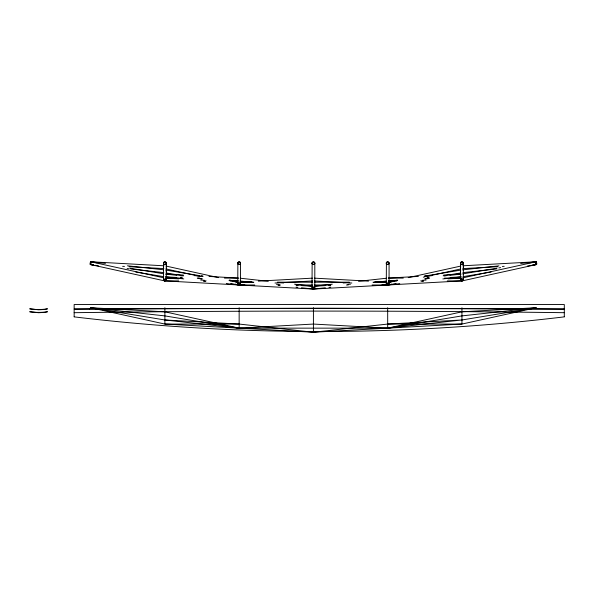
<?xml version="1.0" encoding="UTF-8"?>
<svg xmlns="http://www.w3.org/2000/svg" width="594" height="594" viewBox="0 0 594 594"><rect width="100%" height="100%" fill="white"/><g stroke="black" fill="none" stroke-linecap="round" stroke-linejoin="round"><path stroke-width="0.89" d="M163.484 263.164L163.484 279.507A1.403 1.225 0 0 1 163.966 278.579M166.283 271.339L166.283 263.164A1.403 1.403 0 0 0 164.189 261.954A1.403 1.403 0 0 0 164.189 264.382A1.403 1.403 0 0 0 166.283 263.164A1.403 1.225 0 0 0 164.189 262.11A1.403 1.225 0 0 0 164.189 264.226A1.403 1.225 0 0 0 166.283 263.164M460.543 271.339L460.632 263.164M463.001 278.705A1.403 1.225 0 0 1 463.342 279.507L463.342 263.164A1.403 1.403 0 0 0 461.241 261.954A1.403 1.403 0 0 0 461.241 264.382A1.403 1.403 0 0 0 463.342 263.164A1.403 1.225 0 0 0 461.241 262.11A1.403 1.225 0 0 0 461.241 264.226A1.403 1.225 0 0 0 463.342 263.164L463.001 263.164M90.548 264.553L90.585 263.84M90.696 261.783L90.674 262.251L90.771 261.791M164.813 280.888L164.894 279.306L164.59 280.858M239.078 284.972L239.167 283.293L238.855 284.942L230.769 283.628M313.342 289.055L313.365 287.192M387.6 284.972L387.696 283.293L387.83 284.964L396.057 283.628M90.592 263.461L90.474 264.545L93.221 264.865M238.996 284.964L239.182 283.293L239.226 284.972M313.261 289.048L313.469 287.192M90.771 262.266L90.845 261.798L97.193 262.83M238.922 284.957L239.196 283.293L239.152 284.979M90.823 262.273L90.919 261.813A1.403 0.505 -77.6 0 0 90.043 263.677A1.403 0.505 -77.6 0 0 90.867 264.018A1.403 0.505 -77.6 0 0 90.956 261.813M44.55 309.474L47.52 308.821C41.573 309.756 35.647 309.756 29.7 308.821L38.61 309.801L44.55 309.474L32.67 309.474M44.55 312.399L47.52 311.746C41.573 312.689 35.647 312.689 29.7 311.746L38.61 312.726L44.55 312.399L32.67 312.399M389.189 281.823L397.341 280.034M408.212 277.643L460.736 266.082M391.602 284.162L387.979 284.957L387.615 283.301L387.904 284.957M423.299 277.183L425.111 276.789M426.017 276.589L460.432 269.015M462.592 277.933L535.944 261.798L536.055 262.266M388.357 282.061L397.416 280.561M424.584 276.084L460.81 270.107M425.037 278.846L429.566 278.096M443.154 275.854L460.357 273.017M462.622 273.893L497.037 268.213M498.849 267.916L500.66 267.612M529.64 262.83L535.981 261.783M463.075 276.656L491.156 272.022M527.383 266.045L536.434 264.545L536.345 263.996M461.946 319.98L536.211 307.729L461.946 311.813L387.682 328.148L239.152 328.148L164.887 319.98L90.622 307.729L164.887 311.813L239.152 328.148L313.417 324.064L387.682 328.148L461.946 319.98L387.682 324.064L313.417 332.232L164.887 324.064L90.622 307.729L164.887 315.897L239.152 328.148L239.152 307.729M314.167 286.182L332.284 284.192M343.146 282.996L349.487 282.298M358.546 281.304L386.62 278.215M462.696 269.847L498.923 265.86M520.656 263.469L536.055 261.776L462.785 265.8M313.565 289.063L325.341 287.771M328.965 287.37L330.776 287.169M373.344 282.492L386.018 281.096M463.001 272.631L496.51 268.941M532.736 264.954L536.36 264.56L536.3 264.003L536.285 264.553M388.446 282.098L393.941 281.489M426.952 277.858L428.786 277.658M444.371 275.943L446.205 275.742M449.873 275.341L460.877 274.131M387.83 284.979L399.755 283.672M421.755 281.252L423.589 281.051M442.842 278.928L461.182 276.915M462.934 268.599L497.779 266.684M502.361 266.431L504.195 266.327M533.531 264.716L536.285 264.568M239.991 282.143L251.908 281.489M258.331 281.133L312.422 278.155M239.226 284.986L244.728 284.682M274.985 283.019L312.578 280.955M388.506 278.059L418.399 276.41M424.732 276.062L431.979 275.668M443.755 275.022L460.959 274.072M388.662 280.851L397.72 280.353M424.888 278.861L427.606 278.712M450.245 277.465L461.115 276.871M314.241 286.226L325.111 285.632M328.734 285.432L330.546 285.328M347.75 284.385L350.467 284.236M382.172 282.492L386.694 282.239M388.521 282.143L391.268 281.987M422.445 280.279L426.113 280.071M448.114 278.861L460.951 278.155M313.491 289.07L462.021 280.903M164.887 319.98L239.152 324.064L313.417 332.232L461.946 324.064L536.211 307.729L461.946 315.897L387.682 328.148L387.682 307.729M74.153 312.696C237.526 310.558 400.928 310.558 564.3 312.696M237.875 263.164L237.749 283.59L240.533 283.59L240.548 263.164A1.403 1.403 0 0 0 238.454 261.954A1.403 1.403 0 0 0 238.454 264.382A1.403 1.403 0 0 0 240.548 263.164A1.403 1.151 0 0 0 238.454 262.169A1.403 1.151 0 0 0 238.454 264.167A1.403 1.151 0 0 0 240.548 263.164L240.273 263.164M312.14 263.164L312.013 287.674L314.798 287.674L314.813 263.164A1.403 1.403 0 0 0 312.719 261.954A1.403 1.403 0 0 0 312.719 264.382A1.403 1.403 0 0 0 314.813 263.164L314.538 263.164M386.404 263.164L386.278 283.59L389.063 283.59L389.077 263.164A1.403 1.403 0 0 0 386.976 261.954A1.403 1.403 0 0 0 386.976 264.382A1.403 1.403 0 0 0 389.077 263.164A1.403 1.151 0 0 0 386.976 262.169A1.403 1.151 0 0 0 386.976 264.167A1.403 1.151 0 0 0 389.077 263.164L388.803 263.164M165.8 278.103L182.306 278.103M197.891 278.103L199.725 278.103M224.48 278.103L238.231 278.103M388.595 278.103L403.267 278.103M427.101 278.103L428.935 278.103M444.527 278.103L461.026 278.103M163.654 279.507L166.275 279.507M460.632 279.507L463.001 279.507M164.887 280.903L178.638 280.903M203.393 280.903L206.148 280.903M229.982 280.903L238.231 280.903M388.595 280.903L396.851 280.903M420.686 280.903L423.433 280.903M447.275 280.903L461.946 280.903M240.065 282.187L253.824 282.187M277.658 282.187L312.496 282.187M314.33 282.187L349.175 282.187M373.01 282.187L386.761 282.187M239.152 284.986L254.737 284.986M278.579 284.986L280.405 284.986M295.998 284.986L312.496 284.986M314.33 284.986L330.836 284.986M346.421 284.986L348.255 284.986M372.096 284.986L387.682 284.986M239.152 324.064L164.887 324.064L164.887 307.729M387.682 324.064L461.946 324.064L461.946 307.729M90.696 261.768L164.048 265.8M90.548 264.568L93.295 264.716M122.631 266.327L124.465 266.431M129.054 266.684L163.892 268.599M314.412 278.155L368.503 281.133M374.918 281.489L386.843 282.143M314.256 280.955L351.848 283.019M382.098 284.682L387.6 284.986M165.882 274.072L183.301 275.029M194.305 275.638L202.554 276.091M208.969 276.44L238.313 278.059M165.726 276.871L176.73 277.472M180.398 277.673L182.232 277.777M199.651 278.735L202.398 278.883M228.987 280.346L238.157 280.851M165.882 278.155L178.72 278.861M200.72 280.071L204.388 280.279M235.558 281.987L238.313 282.143M240.132 282.239L244.661 282.492M276.358 284.236L279.076 284.385M296.287 285.328L298.099 285.432M301.715 285.632L312.585 286.226M164.813 280.903L313.335 289.07M90.778 261.776L105.442 263.387M127.45 265.808L163.209 269.743M240.206 278.215L268.288 281.304M277.339 282.298L283.68 282.996M294.55 284.192L312.659 286.182M127.146 268.592L128.98 268.792M130.814 268.993L163.818 272.624M239.902 280.999L253.489 282.492M277.94 285.179L279.752 285.38M296.057 287.169L297.869 287.37M301.492 287.771L313.261 289.063M165.949 274.131L176.812 275.326M180.435 275.72L182.247 275.92M232.967 281.504L237.496 282.002M165.637 276.915L183.754 278.905M203.675 281.096L205.487 281.296M226.321 283.583L238.996 284.979M166.023 270.107L199.532 275.631M201.344 275.935L203.155 276.232M229.418 280.561L237.57 281.912M166.469 273.017L183.68 275.854M197.26 278.096L201.789 278.846M129.796 268.213L163.305 273.737M93.11 264.998L90.392 264.545L90.592 263.365L90.325 264.523L164.627 280.88A1.403 0.505 -77.6 0 0 165.466 278.935M94.921 265.295L98.545 265.897M135.677 272.022L163.751 276.656M166.09 266.082L218.622 277.643M229.492 280.034L237.637 281.823M166.394 269.015L200.809 276.589M235.224 284.162L238.847 284.957M90.882 261.798L163.38 277.74M535.907 261.813L536.011 262.273M536.085 262.6L536.271 263.461L536.13 261.783M536.404 264.063L536.508 264.523L462.206 280.88A1.403 0.505 77.6 0 1 461.375 279.121M461.946 280.888L461.946 279.306L462.243 280.858A1.403 0.505 77.6 0 0 462.392 279.217M536.085 262.422L536.256 263.461L536.055 261.791M461.932 279.306L462.021 280.888M387.756 284.972L387.667 283.293L387.682 284.979M564.3 316.788L564.3 304.536L74.153 304.536L74.153 316.788M463.342 267.248L463.342 270.522M460.543 268.065L460.543 279.507A1.403 1.225 0 0 1 461.189 278.475M313.417 307.729L313.417 332.232M166.283 268.065L166.283 279.507M164.887 279.306L164.887 280.888M163.484 267.248L163.484 270.522M388.595 282.722A1.403 1.151 0 0 1 388.647 284.422A1.403 1.151 0 0 1 386.583 284.303A1.403 1.151 0 0 1 386.924 282.618M164.679 280.865A1.403 0.505 -77.6 0 1 164.434 279.217M314.256 286.813A1.403 1.077 0 0 1 314.404 288.439A1.403 1.077 0 0 1 312.296 288.32A1.403 1.077 0 0 1 312.741 286.731M463.171 280.093A1.403 1.225 0 0 1 460.632 279.93M165.941 278.705A1.403 1.225 0 0 1 165.681 280.509A1.403 1.225 0 0 1 163.654 280.093M240.065 282.722A1.403 1.151 0 0 1 240.117 284.422A1.403 1.151 0 0 1 238.053 284.303A1.403 1.151 0 0 1 238.394 282.618M564.307 316.869A1965.999 1878.28 0 0 1 74.146 316.869M89.471 308.977L74.153 309.073A1639.002 67.219 0 0 1 564.322 309.066L319.23 308.308L89.471 308.977M312.63 264.063A1.403 1.077 0 0 0 314.813 263.246A1.403 1.077 0 0 0 312.8 262.199A1.403 1.077 0 0 0 312.63 264.063M535.632 262.57A1.403 0.505 77.6 0 0 536.508 264.538A1.403 0.505 77.6 0 0 536.493 262.399A1.403 0.505 77.6 0 0 535.632 262.57"/></g></svg>
